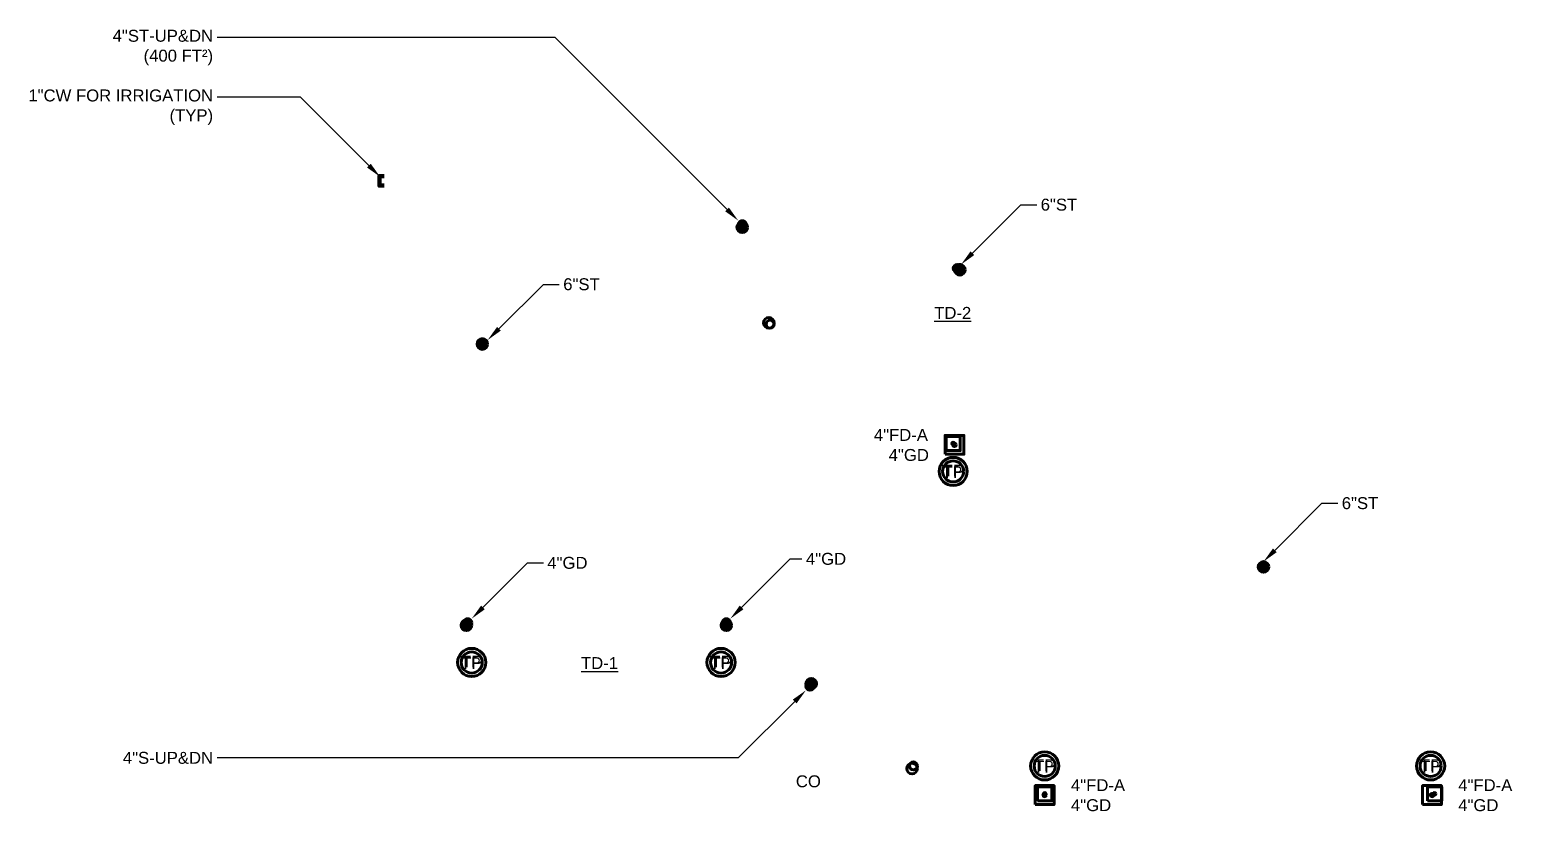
# Model space of a CAD drawing. Extents: x -3637 to 1666, y -2593 to 1817.
# Drawn here: x -3637 to -2519, y -1449 to -859 of the extents above; entities that cross this region are included whole.
import ezdxf
from ezdxf.enums import TextEntityAlignment as Align

# ---------------------------------------------------------------- set-up
doc = ezdxf.new("R2010")
doc.units = 0
doc.header["$LTSCALE"] = 36
doc.header["$MEASUREMENT"] = 0
doc.layers.add('G-ANNO-TEXT', color=70, linetype='Continuous')
for name, color, linetype, lineweight in [('P-CW-N', 4, 'Continuous', 60), ('P-CW-N @ 128', 4, 'Continuous', 60), ('P-CW-N @ 96', 4, 'Continuous', 60), ('P-SAN-N', 6, 'Continuous', 60), ('P-SAN-N @ 128', 6, 'Continuous', 60), ('P-SAN-N @ 96', 6, 'Continuous', 60), ('P-STRM-N', 2, 'Continuous', 60), ('P-STRM-N @ 128', 2, 'Continuous', 60), ('P-STRM-N @ 96', 2, 'Continuous', 60)]:
    doc.layers.add(name, color=color, linetype=linetype, lineweight=lineweight)
doc.styles.add('Arial', font='arial.ttf')

# ---------------------------------------------------------------- blocks, each defined once
blk = doc.blocks.new('*U17')
at = {"linetype": 'Continuous'}
blk.add_lwpolyline([(-0.0556, -0.0556), (0.0556, -0.0556), (0.0556, 0.0556), (-0.0556, 0.0556)], close=True, dxfattribs=at)
at = {"color": 7, "linetype": 'Continuous'}
blk.add_circle((0, 0), 0.01, dxfattribs=at)
blk = doc.blocks.new('*U680')
at = {"layer": 'P-SAN-N @ 128', "xscale": 128, "yscale": 128, "zscale": 128}
blk.add_blockref('*U17', (-2940, -1172.3), dxfattribs=at)
at = {"layer": 'P-SAN-N @ 96', "xscale": 96, "yscale": 96, "zscale": 96}
blk.add_blockref('*U17', (-2941, -1171.3), dxfattribs=at)
blk = doc.blocks.new('*U681')
at = {"layer": 'P-SAN-N @ 128', "xscale": 128, "yscale": 128, "zscale": 128}
blk.add_blockref('*U17', (-2872, -1436.3), dxfattribs=at)
at = {"layer": 'P-SAN-N @ 96', "xscale": 96, "yscale": 96, "zscale": 96}
blk.add_blockref('*U17', (-2872, -1435.3), dxfattribs=at)
blk = doc.blocks.new('*U682')
at = {"layer": 'P-SAN-N @ 128', "xscale": 128, "yscale": 128, "zscale": 128}
blk.add_blockref('*U17', (-2580, -1436.3), dxfattribs=at)
at = {"layer": 'P-SAN-N @ 96', "xscale": 96, "yscale": 96, "zscale": 96}
blk.add_blockref('*U17', (-2578, -1435.3), dxfattribs=at)
blk = doc.blocks.new('*U7')
blk.add_circle((0, 0), 0.0312)
blk = doc.blocks.new('*U724')
at = {"layer": 'P-SAN-N @ 128', "xscale": 128, "yscale": 128, "zscale": 128, "rotation": 89.99999999999999}
blk.add_blockref('*U7', (-2972, -1416.3), dxfattribs=at)
at = {"layer": 'P-SAN-N @ 96', "xscale": 96, "yscale": 96, "zscale": 96, "rotation": 89.99999999999999}
blk.add_blockref('*U7', (-2971, -1414.3), dxfattribs=at)
blk = doc.blocks.new('*U25')
h = blk.add_hatch()
h.set_pattern_fill('ANSI31', color=256, scale=0.025, angle=135)
edge = h.paths.add_edge_path()
edge.add_arc((0, 0), 0.0313, 0, 360)
blk.add_circle((0, 0), 0.0312)
blk = doc.blocks.new('*U725')
at = {"layer": 'P-SAN-N @ 128', "xscale": 128, "yscale": 128, "zscale": 128, "rotation": 89.99999999999999}
blk.add_blockref('*U25', (-3048, -1352.3), dxfattribs=at)
at = {"layer": 'P-SAN-N @ 96', "xscale": 96, "yscale": 96, "zscale": 96, "rotation": 89.99999999999999}
blk.add_blockref('*U25', (-3049, -1354.3), dxfattribs=at)
blk = doc.blocks.new('*U26')
at = {"linetype": 'Continuous'}
blk.add_circle((0, 0), 0.0829, dxfattribs=at)
at = {"layer": 'G-ANNO-TEXT', "linetype": 'Continuous', "style": 'Arial'}
blk.add_text('TP', height=0.07812, dxfattribs=at).set_placement((0, 0), align=Align.MIDDLE)
blk = doc.blocks.new('*U727')
at = {"layer": 'P-SAN-N @ 128', "xscale": 128, "yscale": 128, "zscale": 128}
blk.add_blockref('*U26', (-2872, -1414.3), dxfattribs=at)
at = {"layer": 'P-SAN-N @ 96', "xscale": 96, "yscale": 96, "zscale": 96}
blk.add_blockref('*U26', (-2872, -1414.3), dxfattribs=at)
blk = doc.blocks.new('*U728')
at = {"layer": 'P-SAN-N @ 128', "xscale": 128, "yscale": 128, "zscale": 128}
blk.add_blockref('*U26', (-2941, -1192.3), dxfattribs=at)
at = {"layer": 'P-SAN-N @ 96', "xscale": 96, "yscale": 96, "zscale": 96}
blk.add_blockref('*U26', (-2941, -1192.3), dxfattribs=at)
blk = doc.blocks.new('*U729')
at = {"layer": 'P-SAN-N @ 128', "xscale": 128, "yscale": 128, "zscale": 128}
blk.add_blockref('*U26', (-2581, -1414.3), dxfattribs=at)
at = {"layer": 'P-SAN-N @ 96', "xscale": 96, "yscale": 96, "zscale": 96}
blk.add_blockref('*U26', (-2581, -1414.3), dxfattribs=at)
blk = doc.blocks.new('*U749')
at = {"layer": 'P-STRM-N @ 128', "xscale": 128, "yscale": 128, "zscale": 128}
blk.add_blockref('*U25', (-2707, -1264.3), dxfattribs=at)
at = {"layer": 'P-STRM-N @ 96', "xscale": 96, "yscale": 96, "zscale": 96}
blk.add_blockref('*U25', (-2707, -1264.3), dxfattribs=at)
blk = doc.blocks.new('*U750')
at = {"layer": 'P-STRM-N @ 128', "xscale": 128, "yscale": 128, "zscale": 128}
blk.add_blockref('*U25', (-2936, -1040.3), dxfattribs=at)
at = {"layer": 'P-STRM-N @ 96', "xscale": 96, "yscale": 96, "zscale": 96}
blk.add_blockref('*U25', (-2938, -1039.3), dxfattribs=at)
blk = doc.blocks.new('*U751')
at = {"layer": 'P-STRM-N @ 128', "xscale": 128, "yscale": 128, "zscale": 128}
blk.add_blockref('*U25', (-3296, -1096.3), dxfattribs=at)
at = {"layer": 'P-STRM-N @ 96', "xscale": 96, "yscale": 96, "zscale": 96}
blk.add_blockref('*U25', (-3295, -1096.3), dxfattribs=at)
blk = doc.blocks.new('*U757')
at = {"layer": 'P-SAN-N @ 128', "xscale": 128, "yscale": 128, "zscale": 128}
blk.add_blockref('*U25', (-3308, -1308.3), dxfattribs=at)
at = {"layer": 'P-SAN-N @ 96', "xscale": 96, "yscale": 96, "zscale": 96}
blk.add_blockref('*U25', (-3307, -1306.3), dxfattribs=at)
blk = doc.blocks.new('*U758')
at = {"layer": 'P-SAN-N @ 128', "xscale": 128, "yscale": 128, "zscale": 128}
blk.add_blockref('*U25', (-3112, -1308.3), dxfattribs=at)
at = {"layer": 'P-SAN-N @ 96', "xscale": 96, "yscale": 96, "zscale": 96}
blk.add_blockref('*U25', (-3112, -1306.3), dxfattribs=at)
blk = doc.blocks.new('*U759')
at = {"layer": 'P-SAN-N @ 128', "xscale": 128, "yscale": 128, "zscale": 128}
blk.add_blockref('*U26', (-3116, -1336.3), dxfattribs=at)
at = {"layer": 'P-SAN-N @ 96', "xscale": 96, "yscale": 96, "zscale": 96}
blk.add_blockref('*U26', (-3116, -1336.3), dxfattribs=at)
blk = doc.blocks.new('*U760')
at = {"layer": 'P-SAN-N @ 128', "xscale": 128, "yscale": 128, "zscale": 128}
blk.add_blockref('*U26', (-3304, -1336.3), dxfattribs=at)
at = {"layer": 'P-SAN-N @ 96', "xscale": 96, "yscale": 96, "zscale": 96}
blk.add_blockref('*U26', (-3304, -1336.3), dxfattribs=at)
blk = doc.blocks.new('*U29')
blk.add_lwpolyline([(0, -0.03125), (0.03125, -0.03125), (0.03125, 0.03125), (0, 0.03125)])
blk = doc.blocks.new('*U762')
at = {"layer": 'P-CW-N @ 128', "xscale": 128, "yscale": 128, "zscale": 128, "rotation": 180}
blk.add_blockref('*U29', (-3370, -973.3), dxfattribs=at)
at = {"layer": 'P-CW-N @ 96', "xscale": 96, "yscale": 96, "zscale": 96, "rotation": 180}
blk.add_blockref('*U29', (-3370, -973.3), dxfattribs=at)
blk = doc.blocks.new('*U21')
blk.add_circle((0, 0), 0.0312)
blk = doc.blocks.new('*U788')
at = {"layer": 'P-STRM-N @ 128', "xscale": 128, "yscale": 128, "zscale": 128}
blk.add_blockref('*U21', (-3080, -1080.3), dxfattribs=at)
at = {"layer": 'P-STRM-N @ 96', "xscale": 96, "yscale": 96, "zscale": 96}
blk.add_blockref('*U21', (-3079, -1081.3), dxfattribs=at)
blk = doc.blocks.new('*U24')
h = blk.add_hatch()
h.set_pattern_fill('ANSI31', color=256, scale=0.025, angle=135)
edge = h.paths.add_edge_path()
edge.add_arc((0, 0), 0.0313, 0, 360)
blk.add_circle((0, 0), 0.0312)
blk = doc.blocks.new('*U791')
at = {"layer": 'P-STRM-N @ 128', "xscale": 128, "yscale": 128, "zscale": 128}
blk.add_blockref('*U24', (-3100, -1008.3), dxfattribs=at)
at = {"layer": 'P-STRM-N @ 96', "xscale": 96, "yscale": 96, "zscale": 96}
blk.add_blockref('*U24', (-3100, -1006.3), dxfattribs=at)

msp = doc.modelspace()

# ---------------------------------------------------------------- linework, layer by layer
at = {"layer": 'G-ANNO-TEXT'}
for points in [[(-3111.5, -994.8), (-3241, -865.3), (-3496, -865.3)], [(-3381.5, -961.8), (-3433, -910.3), (-3496, -910.3)], [(-2926.5, -1027.8), (-2890, -991.3), (-2878, -991.3)], [(-3283.5, -1084.8), (-3250, -1051.3), (-3238, -1051.3)], [(-2698.5, -1251.8), (-2663, -1216.3), (-2651, -1216.3)], [(-3295.5, -1294.8), (-3262, -1261.3), (-3250, -1261.3)], [(-3100.5, -1294.8), (-3064, -1258.3), (-3055, -1258.3)], [(-3060.5, -1365.7), (-3103, -1408.3), (-3496, -1408.3)]]:
    msp.add_lwpolyline(points, dxfattribs=at)
for points in [[(-3380.1, -960.4), (-3373, -970.3), (-3382.9, -963.2)], [(-3110.1, -993.4), (-3103, -1003.3), (-3112.9, -996.2)], [(-2925.1, -1029.2), (-2935, -1036.3), (-2927.9, -1026.4)], [(-3282.1, -1086.2), (-3292, -1093.3), (-3284.9, -1083.4)], [(-2697.1, -1253.2), (-2707, -1260.3), (-2699.9, -1250.4)], [(-3294.1, -1296.2), (-3304, -1303.3), (-3296.9, -1293.4)], [(-3099.1, -1296.2), (-3109, -1303.3), (-3101.9, -1293.4)], [(-3061.9, -1364.3), (-3052, -1357.3), (-3059.1, -1367.2)]]:
    msp.add_solid(points, dxfattribs=at)

# ---------------------------------------------------------------- block references
at = {"layer": 'P-CW-N'}
msp.add_blockref('*U762', (0, 0), dxfattribs=at)
at = {"layer": 'P-SAN-N'}
for name in ['*U680', '*U728', '*U757', '*U758', '*U760', '*U759', '*U725', '*U727', '*U729', '*U724', '*U681', '*U682']:
    msp.add_blockref(name, (0, 0), dxfattribs=at)
at = {"layer": 'P-STRM-N'}
for name in ['*U791', '*U750', '*U788', '*U751', '*U749']:
    msp.add_blockref(name, (0, 0), dxfattribs=at)

# ---------------------------------------------------------------- texts
at = {"layer": 'G-ANNO-TEXT', "style": 'Arial'}
for s, p in [('%%UTD-2', (-2955.3, -1077.3)), ('4"FD-A', (-3000.8, -1169.3)), ('4"GD', (-2989.6, -1184.4)), ('%%UTD-1', (-3221.6, -1341.3)), ('CO', (-3059.6, -1430.4)), ('4"FD-A', (-2852.2, -1433.3)), ('4"FD-A', (-2560.2, -1433.3)), ('4"GD', (-2852.2, -1448.4)), ('4"GD', (-2560.2, -1448.4))]:
    msp.add_text(s, height=9, dxfattribs=at).set_placement(p)
at = {"layer": 'G-ANNO-TEXT', "char_height": 9, "style": 'Arial'}
for s, insert, attachment_point in [('4"ST-UP&DN\\P(400 FT²)', (-3499, -859.4), 3), ('1"CW FOR IRRIGATION\\P(TYP)', (-3499, -904.4), 3), ('6"ST', (-2875, -986.7), 1), ('6"ST', (-3235, -1046.7), 1), ('6"ST', (-2648, -1211.7), 1), ('4"GD', (-3247, -1256.7), 1), ('4"GD', (-3052, -1253.7), 1), ('4"S-UP&DN', (-3499, -1403.7), 3)]:
    msp.add_mtext(s, dxfattribs=dict(at, insert=insert, attachment_point=attachment_point))

doc.saveas('drawing.dxf')
